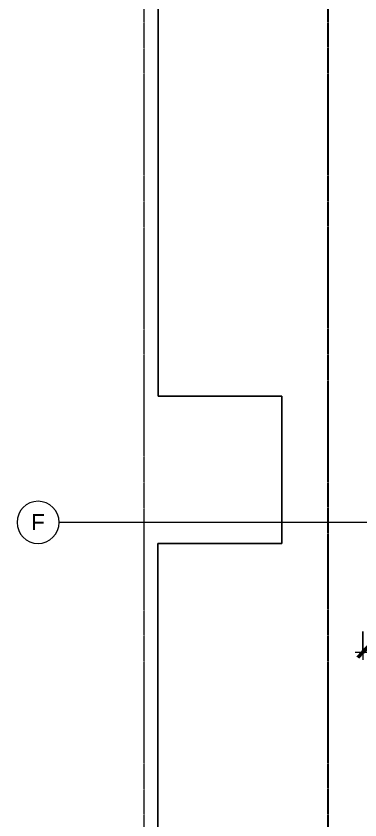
# Model space of a CAD drawing. Header units: inches. Extents: x -4058 to -1781, y 9814 to 12264.
# Drawn here: x -4058.1 to -3927.5, y 10054.2 to 10359.5 of the extents above; entities that cross this region are included whole.
import ezdxf

# ---------------------------------------------------------------- set-up
doc = ezdxf.new("R2010")
doc.units = ezdxf.units.IN
doc.header["$MEASUREMENT"] = 0
for name, pattern in [('Aligning Line 1_8_', [0.25, 0.125, -0.125]), ('Dash_2_', [0.25, 0.125, -0.125]), ('Grid Line 1_2_', [0.875, 0.5, -0.125, 0.125, -0.125])]:
    doc.linetypes.add(name, pattern=pattern)
for name, color, linetype, lineweight in [('0-1', 7, 'Continuous', 5), ('A-ANNO-DIMS', 211, 'Continuous', 9), ('A-ANNO-DIMS-32', 211, 'Continuous', 9), ('C-TOPO', 7, 'Continuous', 9), ('G-ANNO-SYMB', 111, 'Aligning Line 1_8_', 9), ('S-GRID-1', 1, 'Grid Line 1_2_', 9), ('S-GRID-IDEN', 1, 'Continuous', 9)]:
    doc.layers.add(name, color=color, linetype=linetype, lineweight=lineweight)
doc.layers.add('0-4', color=250, linetype='Dash_2_')
doc.styles.add('Arial', font='arial.ttf', dxfattribs={"height": 6})
doc.styles.add('Century Gothic', font='ufonts.com_century-gothic.ttf', dxfattribs={"height": 3})
doc.dimstyles.new('MARKETING_DIMENSION_1', dxfattribs={"dimscale": 12, "dimtxt": 3.132505, "dimasz": 0.333333, "dimexe": 0.25, "dimexo": 0.166667, "dimgap": 0.041667, "dimtad": 1, "dimdec": 4, "dimrnd": 0.0625, "dimzin": 3, "dimdsep": 46, "dimlunit": 4, "dimtxsty": 'Century Gothic', "dimblk1": 'OBLIQUE', "dimblk2": 'OBLIQUE', "dimsah": 1, "dimcen": 0.09, "dimdle": 0.25, "dimazin": 0, "dimtfac": 1, "dimtdec": 4, "dimtix": 1, "dimtmove": 0, "dimatfit": 3, "dimfxl": 1, "dimtvp": 1, "dimtfill": 1, "dimfrac": 2, "dimtolj": 1, "dimtzin": 0, "dimarcsym": 2})

# ---------------------------------------------------------------- blocks, each defined once
blk = doc.blocks.new('CTR  - Topography_rvt-1-UNIT PLANS - 2ND FLOOR')
at = {"layer": 'C-TOPO'}
for p, q in [((-4004.17, 10400.16), (-4004.17, 10316.77)), ((-4004.17, 10316.77), (-4004.17, 10400.16)), ((-4004.17, 10316.77), (-4004.17, 10292.43)), ((-4004.17, 10292.43), (-4004.17, 10316.77)), ((-4004.17, 10292.43), (-4004.17, 10272.02)), ((-4004.17, 10272.02), (-4004.17, 10292.43)), ((-4004.17, 10272.02), (-4004.17, 10215.19)), ((-4004.17, 10215.19), (-4004.17, 10272.02)), ((-4004.17, 10215.19), (-3980.39, 10215.19)), ((-3980.39, 10215.19), (-4004.17, 10215.19)), ((-3980.39, 10215.19), (-3957.17, 10215.19)), ((-3957.17, 10215.19), (-3980.39, 10215.19)), ((-3957.17, 10215.19), (-3957.17, 10159.19)), ((-3957.17, 10159.19), (-3957.17, 10215.19)), ((-3957.17, 10159.19), (-4004.23, 10159.19)), ((-4004.23, 10159.19), (-4004.23, 10028.36)), ((-4004.23, 10028.36), (-4004.23, 10159.19)), ((-4004.23, 10159.19), (-3957.17, 10159.19))]:
    blk.add_line(p, q, dxfattribs=at)
blk = doc.blocks.new('Grid - Grid Head - Circle-50561-UNIT PLANS - 2ND FLOOR')
at = {"layer": 'S-GRID-IDEN'}
for start, end in [(360, 180), (180, 360)]:
    blk.add_arc((0, 0), 0.25, start, end, dxfattribs=at)
blk = doc.blocks.new('DIMBLOCK1525-UNIT PLANS - 2ND FLOOR')
at = {"layer": 'A-ANNO-DIMS-32'}
for p, q in [((-3926.34, 10125.79), (-3926.34, 10114.92)), ((-3926.34, 10117.92), (-3926.34, 10125.79)), ((-3929.34, 10117.92), (-3857.22, 10117.92)), ((-3860.22, 10118.75), (-3860.22, 10114.92)), ((-3860.22, 10117.92), (-3860.22, 10118.75))]:
    blk.add_line(p, q, dxfattribs=at)
at = {"layer": 'A-ANNO-DIMS-32', "lineweight": 50}
for p, q in [((-3926.34, 10117.92), (-3928.34, 10115.92)), ((-3926.34, 10117.92), (-3924.34, 10119.92)), ((-3860.22, 10117.92), (-3862.22, 10115.92)), ((-3860.22, 10117.92), (-3858.22, 10119.92))]:
    blk.add_line(p, q, dxfattribs=at)
at = {"layer": 'A-ANNO-DIMS-32', "color": 0, "insert": (-3902.35, 10122.27), "char_height": 3, "width": 21.7784, "attachment_point": 1, "line_spacing_factor": 0.984502, "style": 'Century Gothic', "bg_fill": 3, "box_fill_scale": 1.25, "bg_fill_color": 256, "bg_fill_true_color": 13158600, "bg_fill_transparency": 0}
blk.add_mtext('5\' - 6 1/8"', dxfattribs=at)
blk = doc.blocks.new('_Oblique')
at = {"color": 0, "linetype": 'ByBlock', "lineweight": -2}
blk.add_line((-0.5, -0.5), (0.5, 0.5), dxfattribs=at)

msp = doc.modelspace()

# ---------------------------------------------------------------- linework, layer by layer
at = {"layer": '0-4'}
msp.add_line((-3939.53358, 9975.90299), (-3939.53358, 10857.05315), dxfattribs=at)
at = {"layer": 'G-ANNO-SYMB'}
for p, q in [((-4009.5295, 9846.2766), (-4009.5295, 12240.74859)), ((-3939.53358, 9975.90299), (-3939.53358, 10857.05315))]:
    msp.add_line(p, q, dxfattribs=at)
at = {"layer": 'S-GRID-1'}
msp.add_line((-1781.27288, 10167.1894), (-4041.7795, 10167.1894), dxfattribs=at)

# ---------------------------------------------------------------- block references
at = {"layer": '0-1'}
msp.add_blockref('CTR  - Topography_rvt-1-UNIT PLANS - 2ND FLOOR', (0, 0), dxfattribs=at)
at = {"layer": 'S-GRID-IDEN', "xscale": 31.99999999999999, "yscale": 31.99999999999999, "zscale": 31.99999999999999, "rotation": 89.99999999999987}
msp.add_blockref('Grid - Grid Head - Circle-50561-UNIT PLANS - 2ND FLOOR', (-4049.7795, 10167.1894), dxfattribs=at)

# ---------------------------------------------------------------- texts
at = {"layer": 'S-GRID-IDEN', "insert": (-4052.37378, 10170.31634), "char_height": 6, "width": 6.262, "attachment_point": 1, "style": 'Arial'}
msp.add_mtext('F', dxfattribs=at)

# ---------------------------------------------------------------- next in the draw order: dimensions: what is measured, and where the dimension line sits
at = {"layer": 'A-ANNO-DIMS'}
dim = msp.add_linear_dim(base=(-3860.22374, 10117.91996), p1=(-3926.33594, 10127.79308), p2=(-3860.22374, 10120.74839), dimstyle='MARKETING_DIMENSION_1', override={"dimpost": '<>', "dimfxl": 66.486474}, dxfattribs=at)
dim.commit()
dim.dimension.update_dxf_attribs({"geometry": 'DIMBLOCK1525-UNIT PLANS - 2ND FLOOR', "text_midpoint": (-3893.27984, 10120.16163)})

doc.saveas('drawing.dxf')
